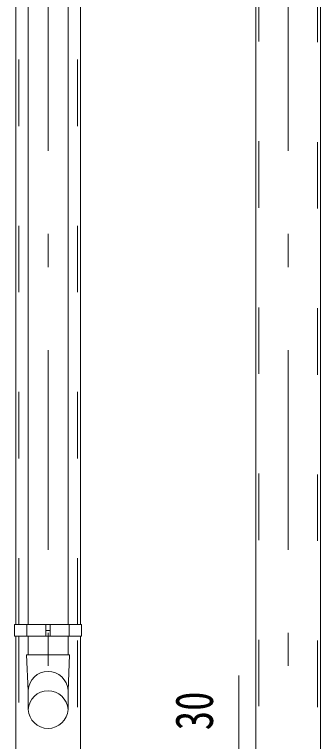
# Model space of a CAD drawing. Units: millimetres, scale not verified. Extents: x -31545 to 31552, y -14700 to 14700.
# Drawn here: x 20638 to 22110, y 1698 to 5198 of the extents above; entities that cross this region are included whole.
import ezdxf
from ezdxf.enums import TextEntityAlignment as Align

# ---------------------------------------------------------------- set-up
doc = ezdxf.new("R2010")
doc.units = ezdxf.units.MM
doc.header["$LTSCALE"] = 80
doc.linetypes.add('USER2', pattern=[10, 4, -6])
doc.linetypes.add('USER3', pattern=[24, 12, -5, 2, -5])
for name, color, linetype, lineweight in [('0-6_2-02BOLD', 7, 'Continuous', 18), ('0-7_2-12HIDDEN', 3, 'USER2', 18), ('0-8_2-22CENTER', 3, 'USER3', 18), ('0-A_2-52DIM', 3, 'Continuous', 18)]:
    doc.layers.add(name, color=color, linetype=linetype, lineweight=lineweight)
doc.styles.add('ＭＳ ゴシック', font='')
doc.styles.get('ＭＳ ゴシック').set_extended_font_data('MS Gothic')

msp = doc.modelspace()

# ---------------------------------------------------------------- linework, layer by layer
at = {"layer": '0-6_2-02BOLD'}
for p, q in [((20703.16, 8497.9), (20703.16, 2260.9)), ((20895.69, 8497.9), (20895.69, 2260.9)), ((20643.49, 2260.9), (20643.49, 7787.41)), ((20955.34, 2260.9), (20955.34, 7787.41)), ((21798.5, 1063.9), (21798.5, 7787.41)), ((22110.35, 7787.41), (22110.35, 1063.9)), ((20697.59, 2204.9), (20697.59, 2260.9)), ((20788.74, 2260.9), (20788.74, 2204.9)), ((20810.09, 2260.9), (20810.09, 2204.9)), ((20901.24, 2204.9), (20901.24, 2260.9)), ((20643.49, 2204.9), (20643.48, 1063.9)), ((20703.14, 2115.78), (20703.14, 2204.9)), ((20799.42, 2232.9), (20788.74, 2232.9)), ((20799.42, 2232.9), (20810.09, 2232.9)), ((20895.63, 2204.9), (20895.63, 2115.78)), ((20955.34, 2204.9), (20955.33, 1063.9))]:
    msp.add_line(p, q, dxfattribs=at)
for points in [[(20799.42, 2204.9), (20637.89, 2204.9), (20637.89, 2260.9), (20799.42, 2260.9)], [(20799.42, 2204.9), (20960.94, 2204.9), (20960.94, 2260.9), (20799.42, 2260.9)], [(20895.65, 1851.51), (20895.65, 1941.96), (20902.65, 2115.79), (20696.15, 2115.79), (20703.16, 1941.96), (20703.16, 1851.51)]]:
    msp.add_lwpolyline(points, dxfattribs=at)
for centre, radius, start, end in [((20799.42, 1938.53), 96.43, 3.55867, 176.44133), ((20799.42, 1845.52), 96.43, 3.55867, 176.44133), ((20799.42, 1857.5), 96.44, 183.56303, 356.43697)]:
    msp.add_arc(centre, radius, start, end, dxfattribs=at)
at = {"layer": '0-7_2-12HIDDEN'}
for p, q in [((20658.19, 2260.9), (20658.19, 7787.41)), ((20940.64, 2260.9), (20940.64, 7787.41)), ((21813.2, 7787.41), (21813.2, 1063.9)), ((22095.65, 1063.9), (22095.65, 7787.41)), ((20658.19, 2204.9), (20658.18, 1063.9)), ((20940.63, 1063.9), (20940.64, 2204.9))]:
    msp.add_line(p, q, dxfattribs=at)
at = {"layer": '0-8_2-22CENTER'}
for p, q in [((20799.42, 9341.41), (20799.42, -1281.07)), ((21954.41, 9341.41), (21954.4, -1281.07))]:
    msp.add_line(p, q, dxfattribs=at)
at = {"layer": '0-A_2-52DIM'}
msp.add_line((21717.86, 2015.91), (21717.86, 1445.03), dxfattribs=at)

# ---------------------------------------------------------------- texts
at = {"layer": '0-A_2-52DIM', "color": 7, "style": 'ＭＳ ゴシック', "width": 0.75}
msp.add_text('30', height=182.3, rotation=90, dxfattribs=at).set_placement((21647.85, 1752.26), align=Align.BOTTOM_LEFT)

doc.saveas('drawing.dxf')
